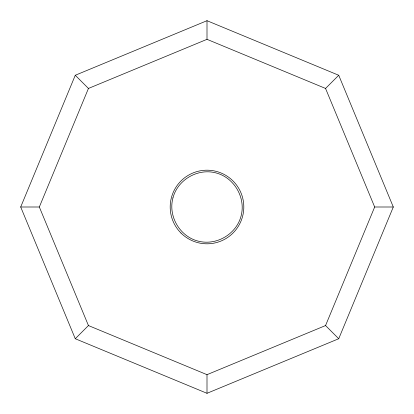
<?xml version="1.0" encoding="UTF-8"?>
<svg xmlns="http://www.w3.org/2000/svg" width="414" height="414" viewBox="0 0 414 414"><rect width="100%" height="100%" fill="white"/><g stroke="black" fill="none" stroke-linecap="round" stroke-linejoin="round"><path stroke-width="0.62" d="M20.7 207L75.265 75.265L207 20.7L338.735 75.265L393.3 207L338.735 338.735L207 393.3L75.265 338.735L20.7 207L39.33 207L88.441 325.559L207 374.67L325.559 325.559L374.67 207L325.559 88.441L207 39.33L88.441 88.441L39.33 207M75.265 338.735L88.441 325.559M325.559 88.441L338.735 75.265M374.67 207L393.3 207M75.265 75.265L88.441 88.441M325.559 325.559L338.735 338.735M207 20.7L207 39.33M207 374.67L207 393.3M172.954 197.876C167.955 216.072 179.624 236.28 197.876 241.046C216.072 246.045 236.28 234.376 241.046 216.124C246.045 197.928 234.376 177.72 216.124 172.954C197.928 167.955 177.72 179.624 172.954 197.876M180.97 233.03A36.815 36.815 0 0 0 242.557 216.527A36.815 36.815 0 0 0 197.473 171.443A36.815 36.815 0 0 0 180.97 233.03"/></g></svg>
